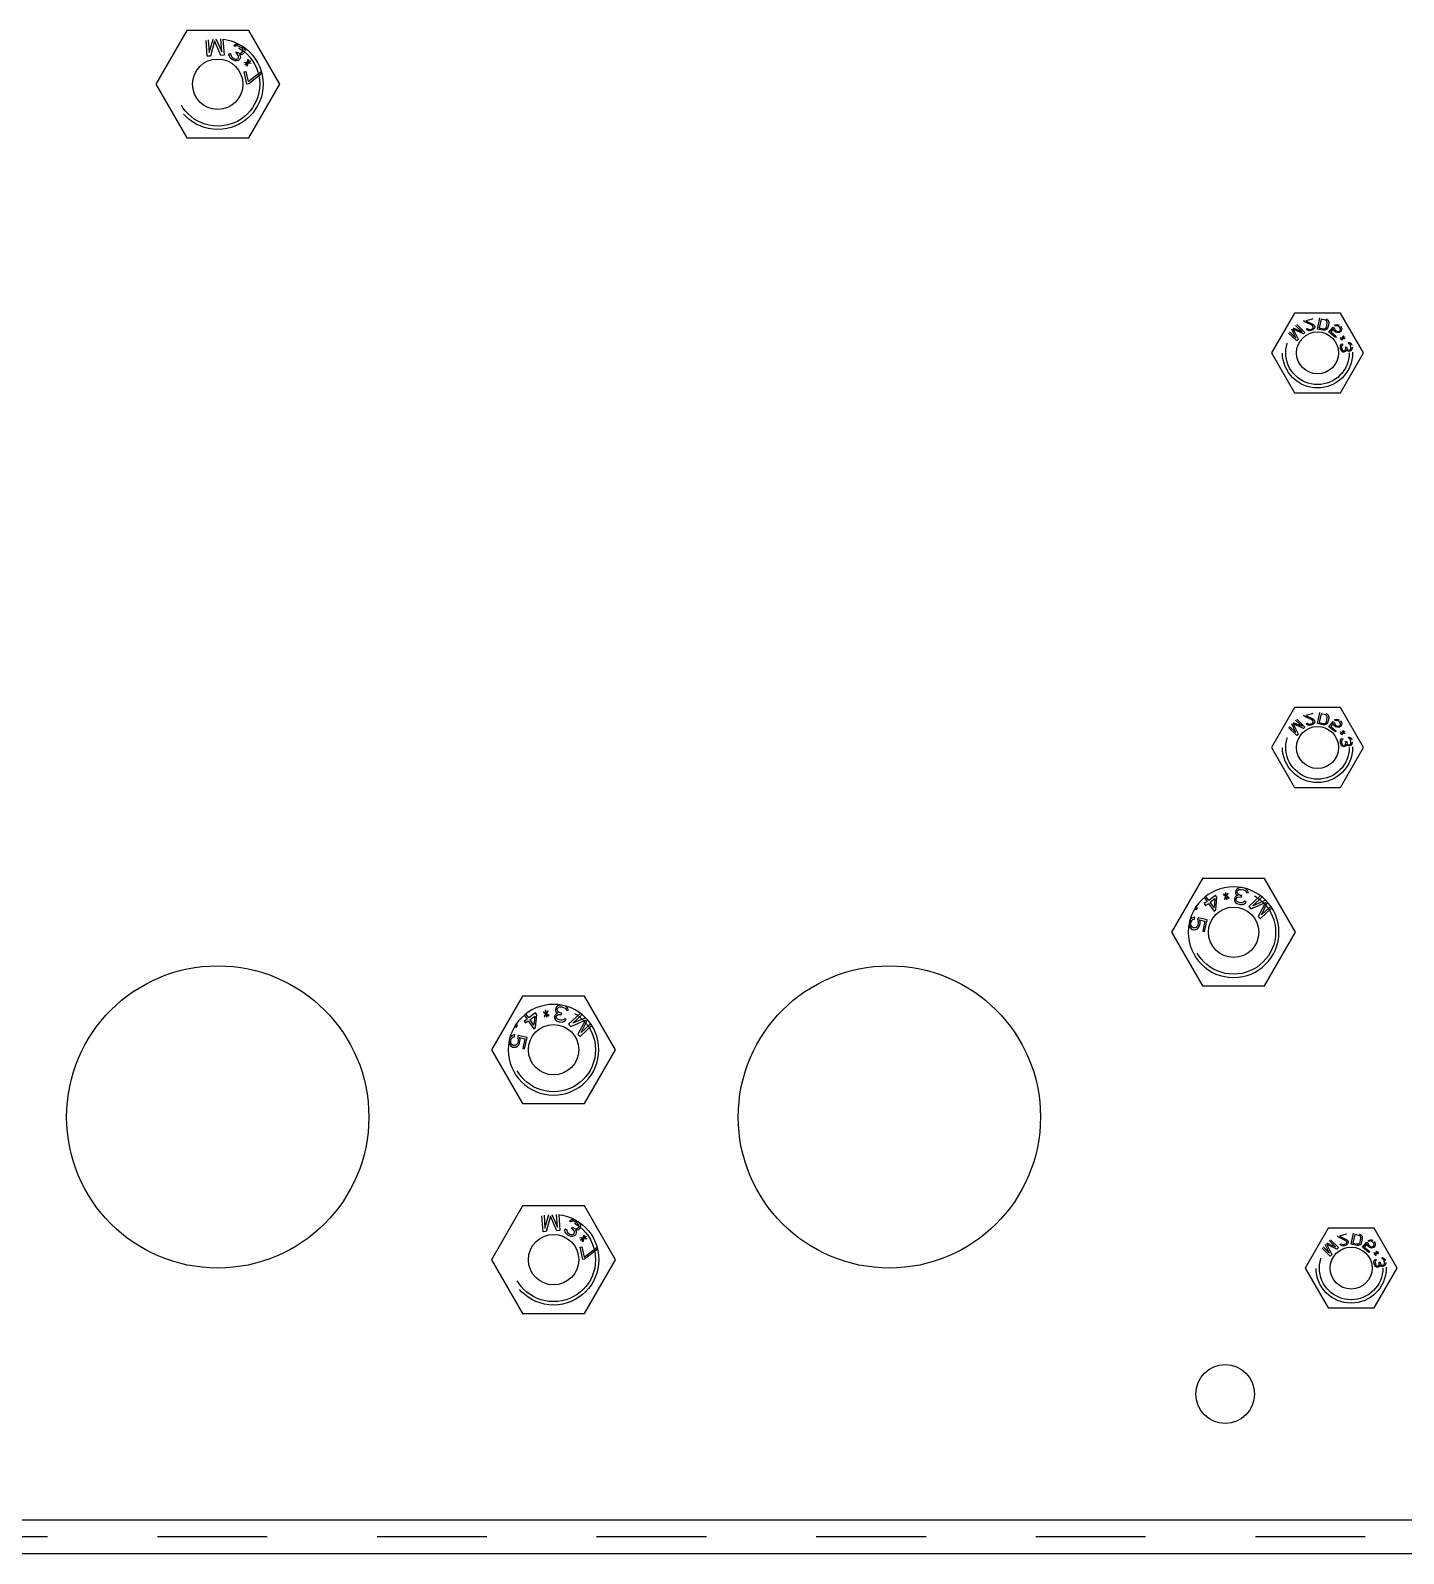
# Model space of a CAD drawing. Header units: millimetres. Extents: x 0 to 1189, y 25 to 866.
# Drawn here: x 872.8 to 954.6, y 344.5 to 435.2 of the extents above; entities that cross this region are included whole.
import ezdxf

# ---------------------------------------------------------------- set-up
doc = ezdxf.new("R2010")
doc.units = ezdxf.units.MM
doc.header["$LTSCALE"] = 65.395
doc.linetypes.add('HIDDEN', pattern=[0.2, 0.1, -0.1])
doc.layers.get('0').update_dxf_attribs({"linetype": 'CONTINUOUS'})
doc.layers.add('02___PRT_ALL_AXES', color=7, linetype='CONTINUOUS')
doc.layers.add('DEFAULT_2', color=8, linetype='HIDDEN')

msp = doc.modelspace()

# ---------------------------------------------------------------- linework, layer by layer
at = {"color": 7, "linetype": 'Continuous'}
for p, q in [((882.134, 435.166), (880.286, 431.966)), ((885.829, 435.166), (882.134, 435.166)), ((887.676, 431.966), (885.829, 435.166)), ((880.286, 431.966), (882.134, 428.766)), ((885.829, 428.766), (887.676, 431.966)), ((882.134, 428.766), (885.829, 428.766)), ((948.11, 418.341), (946.739, 415.966)), ((950.852, 418.341), (948.11, 418.341)), ((952.224, 415.966), (950.852, 418.341)), ((946.739, 415.966), (948.11, 413.591)), ((950.852, 413.591), (952.224, 415.966)), ((948.11, 413.591), (950.852, 413.591)), ((948.11, 394.841), (946.739, 392.466)), ((950.852, 394.841), (948.11, 394.841)), ((952.224, 392.466), (950.852, 394.841)), ((946.739, 392.466), (948.11, 390.091)), ((950.852, 390.091), (952.224, 392.466)), ((948.11, 390.091), (950.852, 390.091)), ((943.89, 383.731), (943.874, 383.706)), ((943.874, 383.706), (944.023, 383.607)), ((944.014, 383.649), (943.89, 383.731)), ((944.024, 383.803), (943.983, 383.795)), ((943.983, 383.795), (944.014, 383.649)), ((944.055, 383.658), (944.024, 383.803)), ((944.134, 383.784), (944.055, 383.658)), ((944.064, 383.616), (944.159, 383.767)), ((944.159, 383.767), (944.134, 383.784)), ((944.619, 383.957), (944.601, 383.874)), ((944.601, 383.874), (944.604, 383.786)), ((944.604, 383.786), (944.632, 383.715)), ((944.652, 384.015), (944.619, 383.957)), ((944.632, 383.715), (944.725, 383.652)), ((944.706, 384.069), (944.652, 384.015)), ((944.703, 383.852), (944.721, 383.936)), ((944.727, 383.76), (944.703, 383.852)), ((944.776, 384.098), (944.706, 384.069)), ((944.721, 383.936), (944.75, 383.973)), ((944.779, 383.706), (944.727, 383.76)), ((944.75, 383.973), (944.799, 384.006)), ((944.866, 384.123), (944.776, 384.098)), ((944.897, 383.66), (944.779, 383.706)), ((944.799, 384.006), (944.845, 384.018)), ((944.845, 384.018), (944.951, 384.018)), ((944.946, 384.126), (944.866, 384.123)), ((944.951, 384.018), (945.073, 383.992)), ((945.073, 383.992), (945.171, 383.95)), ((945.193, 384.054), (945.121, 384.09)), ((945.171, 383.95), (945.207, 383.921)), ((945.266, 383.996), (945.193, 384.054)), ((945.207, 383.921), (945.239, 383.871)), ((945.239, 383.871), (945.251, 383.825)), ((945.251, 383.825), (945.353, 383.803)), ((945.318, 383.941), (945.266, 383.996)), ((945.346, 383.87), (945.318, 383.941)), ((945.353, 383.803), (945.346, 383.87)), ((942.18, 382.879), (942.269, 382.822)), ((942.326, 382.91), (942.236, 382.967)), ((942.269, 382.822), (942.326, 382.91)), ((942.733, 383.524), (942.903, 383.289)), ((942.903, 383.289), (942.734, 383.167)), ((942.734, 383.167), (942.809, 383.063)), ((942.809, 383.063), (942.978, 383.186)), ((943.004, 383.362), (942.83, 383.603)), ((942.978, 383.186), (943.315, 382.721)), ((943.409, 383.656), (943.004, 383.362)), ((943.079, 383.259), (943.366, 383.467)), ((943.316, 382.932), (943.079, 383.259)), ((943.315, 382.721), (943.416, 382.794)), ((943.366, 383.467), (943.316, 382.932)), ((943.484, 383.553), (943.409, 383.656)), ((943.416, 382.794), (943.484, 383.553)), ((944.023, 383.607), (943.928, 383.456)), ((943.928, 383.456), (943.953, 383.44)), ((943.953, 383.44), (944.032, 383.566)), ((944.032, 383.566), (944.063, 383.42)), ((944.063, 383.42), (944.104, 383.429)), ((944.213, 383.518), (944.064, 383.616)), ((944.073, 383.574), (944.197, 383.492)), ((944.104, 383.429), (944.073, 383.574)), ((944.197, 383.492), (944.213, 383.518)), ((944.539, 383.474), (944.53, 383.432)), ((944.53, 383.432), (944.533, 383.344)), ((944.533, 383.344), (944.598, 383.244)), ((944.577, 383.553), (944.539, 383.474)), ((944.631, 383.607), (944.577, 383.553)), ((944.598, 383.244), (944.67, 383.185)), ((944.725, 383.652), (944.631, 383.607)), ((944.632, 383.411), (944.641, 383.452)), ((944.66, 383.34), (944.632, 383.411)), ((944.641, 383.452), (944.699, 383.527)), ((944.713, 383.285), (944.66, 383.34)), ((944.67, 383.185), (944.809, 383.135)), ((944.699, 383.527), (944.749, 383.56)), ((944.81, 383.243), (944.713, 383.285)), ((944.749, 383.56), (944.88, 383.576)), ((944.809, 383.135), (944.85, 383.126)), ((944.892, 383.226), (944.81, 383.243)), ((944.85, 383.126), (944.997, 383.117)), ((944.88, 383.576), (944.961, 383.559)), ((944.998, 383.225), (944.892, 383.226)), ((944.979, 383.643), (944.897, 383.66)), ((944.961, 383.559), (944.979, 383.643)), ((944.997, 383.117), (945.087, 383.142)), ((945.068, 383.254), (944.998, 383.225)), ((945.122, 383.308), (945.068, 383.254)), ((945.087, 383.142), (945.186, 383.208)), ((945.224, 383.287), (945.122, 383.308)), ((945.186, 383.208), (945.224, 383.287)), ((946.078, 383.644), (945.381, 382.993)), ((945.381, 382.993), (945.509, 382.856)), ((945.509, 382.856), (946.376, 383.238)), ((946.178, 383.567), (945.622, 383.047)), ((946.395, 383.371), (945.622, 383.047)), ((946.376, 383.238), (945.936, 382.399)), ((946.064, 382.262), (946.761, 382.913)), ((946.134, 382.499), (946.51, 383.248)), ((946.69, 383.019), (946.134, 382.499)), ((941.833, 381.992), (941.831, 381.89)), ((941.831, 381.89), (941.87, 381.774)), ((941.904, 382.215), (941.862, 382.122)), ((941.989, 382.303), (941.904, 382.215)), ((941.937, 381.973), (941.964, 382.095)), ((941.939, 381.887), (941.937, 381.973)), ((941.967, 381.817), (941.939, 381.887)), ((941.964, 382.095), (942.003, 382.172)), ((942.086, 382.345), (941.989, 382.303)), ((942.003, 382.172), (942.058, 382.223)), ((942.058, 382.223), (942.15, 382.245)), ((942.178, 382.367), (942.086, 382.345)), ((942.15, 382.245), (942.178, 382.367)), ((942.352, 381.88), (942.313, 381.803)), ((942.365, 382.325), (942.333, 382.183)), ((942.333, 382.183), (942.377, 382.088)), ((942.379, 382.002), (942.352, 381.88)), ((942.904, 382.204), (942.365, 382.325)), ((942.377, 382.088), (942.379, 382.002)), ((942.412, 381.76), (942.456, 381.857)), ((942.446, 382.2), (942.778, 382.126)), ((942.485, 382.085), (942.446, 382.2)), ((942.456, 381.857), (942.483, 381.978)), ((942.483, 381.978), (942.485, 382.085)), ((942.778, 382.126), (942.646, 381.536)), ((942.749, 381.513), (942.904, 382.204)), ((945.936, 382.399), (946.064, 382.262)), ((941.87, 381.774), (941.94, 381.695)), ((941.94, 381.695), (942.034, 381.631)), ((942.02, 381.762), (941.967, 381.817)), ((942.078, 381.728), (942.02, 381.762)), ((942.034, 381.631), (942.117, 381.612)), ((942.12, 381.718), (942.078, 381.728)), ((942.117, 381.612), (942.23, 381.629)), ((942.186, 381.725), (942.12, 381.718)), ((942.258, 381.751), (942.186, 381.725)), ((942.23, 381.629), (942.327, 381.672)), ((942.313, 381.803), (942.258, 381.751)), ((942.327, 381.672), (942.412, 381.76)), ((942.646, 381.536), (942.749, 381.513)), ((902.233, 376.524), (902.403, 376.289)), ((902.504, 376.362), (902.33, 376.603)), ((902.909, 376.656), (902.504, 376.362)), ((902.579, 376.259), (902.866, 376.467)), ((902.866, 376.467), (902.816, 375.932)), ((902.984, 376.553), (902.909, 376.656)), ((902.916, 375.794), (902.984, 376.553)), ((903.39, 376.731), (903.374, 376.706)), ((903.374, 376.706), (903.523, 376.607)), ((903.514, 376.649), (903.39, 376.731)), ((903.523, 376.607), (903.428, 376.456)), ((903.428, 376.456), (903.453, 376.44)), ((903.453, 376.44), (903.532, 376.566)), ((903.524, 376.803), (903.483, 376.795)), ((903.483, 376.795), (903.514, 376.649)), ((903.555, 376.658), (903.524, 376.803)), ((903.532, 376.566), (903.563, 376.42)), ((903.634, 376.784), (903.555, 376.658)), ((903.563, 376.42), (903.604, 376.429)), ((903.564, 376.616), (903.659, 376.767)), ((903.713, 376.518), (903.564, 376.616)), ((903.573, 376.574), (903.697, 376.492)), ((903.604, 376.429), (903.573, 376.574)), ((903.659, 376.767), (903.634, 376.784)), ((903.697, 376.492), (903.713, 376.518)), ((904.039, 376.474), (904.03, 376.432)), ((904.03, 376.432), (904.033, 376.344)), ((904.077, 376.553), (904.039, 376.474)), ((904.131, 376.607), (904.077, 376.553)), ((904.119, 376.957), (904.101, 376.874)), ((904.101, 376.874), (904.104, 376.786)), ((904.104, 376.786), (904.132, 376.715)), ((904.152, 377.015), (904.119, 376.957)), ((904.225, 376.652), (904.131, 376.607)), ((904.132, 376.715), (904.225, 376.652)), ((904.132, 376.411), (904.141, 376.452)), ((904.16, 376.34), (904.132, 376.411)), ((904.141, 376.452), (904.199, 376.527)), ((904.206, 377.069), (904.152, 377.015)), ((904.199, 376.527), (904.249, 376.56)), ((904.203, 376.852), (904.221, 376.936)), ((904.227, 376.76), (904.203, 376.852)), ((904.276, 377.098), (904.206, 377.069)), ((904.221, 376.936), (904.25, 376.973)), ((904.279, 376.706), (904.227, 376.76)), ((904.249, 376.56), (904.38, 376.576)), ((904.25, 376.973), (904.299, 377.006)), ((904.366, 377.123), (904.276, 377.098)), ((904.397, 376.66), (904.279, 376.706)), ((904.299, 377.006), (904.345, 377.018)), ((904.345, 377.018), (904.451, 377.018)), ((904.446, 377.126), (904.366, 377.123)), ((904.38, 376.576), (904.461, 376.559)), ((904.479, 376.643), (904.397, 376.66)), ((904.451, 377.018), (904.573, 376.992)), ((904.461, 376.559), (904.479, 376.643)), ((904.573, 376.992), (904.671, 376.95)), ((904.693, 377.054), (904.621, 377.09)), ((904.671, 376.95), (904.707, 376.921)), ((904.766, 376.996), (904.693, 377.054)), ((904.707, 376.921), (904.739, 376.871)), ((904.739, 376.871), (904.751, 376.825)), ((904.751, 376.825), (904.853, 376.803)), ((904.818, 376.941), (904.766, 376.996)), ((904.846, 376.87), (904.818, 376.941)), ((904.853, 376.803), (904.846, 376.87)), ((905.578, 376.644), (904.881, 375.993)), ((905.678, 376.567), (905.122, 376.047)), ((901.68, 375.879), (901.769, 375.822)), ((901.826, 375.91), (901.736, 375.967)), ((901.769, 375.822), (901.826, 375.91)), ((902.403, 376.289), (902.234, 376.167)), ((902.234, 376.167), (902.309, 376.063)), ((902.309, 376.063), (902.478, 376.186)), ((902.478, 376.186), (902.815, 375.721)), ((902.816, 375.932), (902.579, 376.259)), ((902.815, 375.721), (902.916, 375.794)), ((904.033, 376.344), (904.098, 376.244)), ((904.098, 376.244), (904.17, 376.185)), ((904.213, 376.285), (904.16, 376.34)), ((904.17, 376.185), (904.309, 376.135)), ((904.31, 376.243), (904.213, 376.285)), ((904.309, 376.135), (904.35, 376.126)), ((904.392, 376.226), (904.31, 376.243)), ((904.35, 376.126), (904.497, 376.117)), ((904.498, 376.225), (904.392, 376.226)), ((904.497, 376.117), (904.587, 376.142)), ((904.568, 376.254), (904.498, 376.225)), ((904.622, 376.308), (904.568, 376.254)), ((904.587, 376.142), (904.686, 376.208)), ((904.724, 376.287), (904.622, 376.308)), ((904.686, 376.208), (904.724, 376.287)), ((904.881, 375.993), (905.009, 375.856)), ((905.009, 375.856), (905.876, 376.238)), ((905.895, 376.371), (905.122, 376.047)), ((905.876, 376.238), (905.436, 375.399)), ((905.564, 375.262), (906.261, 375.913)), ((905.634, 375.499), (906.01, 376.248)), ((906.19, 376.019), (905.634, 375.499)), ((901.333, 374.992), (901.331, 374.89)), ((901.331, 374.89), (901.37, 374.774)), ((901.404, 375.215), (901.362, 375.122)), ((901.37, 374.774), (901.44, 374.695)), ((901.489, 375.303), (901.404, 375.215)), ((901.437, 374.973), (901.464, 375.095)), ((901.439, 374.887), (901.437, 374.973)), ((901.467, 374.817), (901.439, 374.887)), ((901.44, 374.695), (901.534, 374.631)), ((901.464, 375.095), (901.503, 375.172)), ((901.52, 374.762), (901.467, 374.817)), ((901.586, 375.345), (901.489, 375.303)), ((901.503, 375.172), (901.558, 375.223)), ((901.578, 374.728), (901.52, 374.762)), ((901.534, 374.631), (901.617, 374.612)), ((901.558, 375.223), (901.65, 375.245)), ((901.62, 374.718), (901.578, 374.728)), ((901.678, 375.367), (901.586, 375.345)), ((901.617, 374.612), (901.73, 374.629)), ((901.686, 374.725), (901.62, 374.718)), ((901.65, 375.245), (901.678, 375.367)), ((901.758, 374.751), (901.686, 374.725)), ((901.73, 374.629), (901.827, 374.672)), ((901.813, 374.803), (901.758, 374.751)), ((901.852, 374.88), (901.813, 374.803)), ((901.827, 374.672), (901.912, 374.76)), ((901.865, 375.325), (901.833, 375.183)), ((901.833, 375.183), (901.877, 375.088)), ((901.879, 375.002), (901.852, 374.88)), ((902.404, 375.204), (901.865, 375.325)), ((901.877, 375.088), (901.879, 375.002)), ((901.912, 374.76), (901.956, 374.857)), ((901.946, 375.2), (902.278, 375.126)), ((901.985, 375.085), (901.946, 375.2)), ((901.956, 374.857), (901.983, 374.978)), ((901.983, 374.978), (901.985, 375.085)), ((902.278, 375.126), (902.146, 374.536)), ((902.249, 374.513), (902.404, 375.204)), ((905.436, 375.399), (905.564, 375.262)), ((902.146, 374.536), (902.249, 374.513)), ((902.134, 365.166), (900.286, 361.966)), ((905.829, 365.166), (902.134, 365.166)), ((907.676, 361.966), (905.829, 365.166)), ((950.11, 363.841), (948.739, 361.466)), ((952.852, 363.841), (950.11, 363.841)), ((954.224, 361.466), (952.852, 363.841)), ((900.286, 361.966), (902.134, 358.766)), ((905.829, 358.766), (907.676, 361.966)), ((948.739, 361.466), (950.11, 359.091)), ((952.852, 359.091), (954.224, 361.466)), ((902.134, 358.766), (905.829, 358.766)), ((950.11, 359.091), (952.852, 359.091))]:
    msp.add_line(p, q, dxfattribs=at)
at = {"color": 3, "linetype": 'Continuous'}
for p, q in [((869.281, 346.466), (979.481, 346.466)), ((700.481, 344.466), (1112.481, 344.466))]:
    msp.add_line(p, q, dxfattribs=at)
for centre, radius in [((883.981, 431.966), 1.5), ((949.481, 415.966), 1.25), ((949.481, 392.466), 1.25), ((944.481, 381.466), 1.5), ((883.981, 370.466), 9), ((923.981, 370.466), 9), ((903.981, 374.466), 1.5), ((903.981, 361.966), 1.5), ((951.481, 361.466), 1.25), ((943.981, 353.966), 1.75)]:
    msp.add_circle(centre, radius, dxfattribs=at)
at = {"color": 7, "linetype": 'Continuous'}
for centre in [(944.481, 381.466), (903.981, 374.466)]:
    msp.add_arc(centre, 2.7, 0, 180, dxfattribs=at)
at = {"layer": '02___PRT_ALL_AXES', "color": 7, "linetype": 'Continuous'}
for centre, radius in [((883.981, 431.966), 1.5), ((949.481, 415.966), 1.25), ((949.481, 392.466), 1.25), ((944.481, 381.466), 1.5), ((903.981, 374.466), 1.5), ((903.981, 361.966), 1.5), ((951.481, 361.466), 1.25)]:
    msp.add_circle(centre, radius, dxfattribs=at)
for centre in [(944.481, 381.466), (903.981, 374.466)]:
    msp.add_arc(centre, 2.7, 180, 360, dxfattribs=at)
at = {"layer": 'DEFAULT_2', "color": 8, "linetype": 'HIDDEN'}
for p, q in [((883.361, 433.626), (883.293, 434.577)), ((883.416, 434.607), (883.471, 433.848)), ((883.471, 433.848), (883.705, 434.652)), ((883.796, 434.553), (883.548, 433.64)), ((884.172, 433.684), (883.796, 434.553)), ((883.872, 434.664), (884.219, 433.901)), ((884.219, 433.901), (884.165, 434.66)), ((884.291, 434.649), (884.359, 433.698)), ((883.548, 433.64), (883.361, 433.626)), ((884.359, 433.698), (884.172, 433.684)), ((884.648, 433.723), (884.674, 433.806)), ((884.676, 433.607), (884.648, 433.723)), ((884.674, 433.806), (884.764, 433.753)), ((884.725, 433.527), (884.676, 433.607)), ((884.764, 433.753), (884.766, 433.677)), ((884.766, 433.677), (884.798, 433.608)), ((884.798, 433.608), (884.876, 433.536)), ((884.931, 434.273), (884.981, 434.317)), ((885.02, 434.219), (884.931, 434.273)), ((884.981, 434.317), (885.05, 434.35)), ((885.06, 434.245), (885.02, 434.219)), ((885.05, 434.35), (885.125, 434.354)), ((885.052, 433.828), (885.096, 433.901)), ((885.123, 433.785), (885.052, 433.828)), ((885.117, 434.26), (885.06, 434.245)), ((885.096, 433.901), (885.167, 433.858)), ((885.164, 434.257), (885.117, 434.26)), ((885.208, 433.684), (885.123, 433.785)), ((885.125, 434.354), (885.219, 434.348)), ((885.264, 434.221), (885.164, 434.257)), ((885.167, 433.858), (885.285, 433.811)), ((885.222, 433.626), (885.208, 433.684)), ((885.214, 433.531), (885.222, 433.626)), ((885.219, 434.348), (885.295, 434.325)), ((885.371, 434.157), (885.264, 434.221)), ((885.285, 433.811), (885.361, 433.816)), ((885.399, 433.718), (885.288, 433.735)), ((885.288, 433.735), (885.326, 433.638)), ((885.329, 433.561), (885.303, 433.478)), ((885.326, 433.638), (885.329, 433.561)), ((885.361, 433.816), (885.44, 433.867)), ((885.45, 434.085), (885.371, 434.157)), ((885.468, 433.751), (885.399, 433.718)), ((885.44, 433.867), (885.484, 433.94)), ((885.448, 434.233), (885.504, 434.176)), ((885.474, 434.045), (885.45, 434.085)), ((885.529, 433.814), (885.468, 433.751)), ((885.488, 433.987), (885.474, 434.045)), ((885.484, 433.94), (885.488, 433.987)), ((885.504, 434.176), (885.554, 434.097)), ((885.573, 433.886), (885.529, 433.814)), ((885.554, 434.097), (885.586, 434.028)), ((885.588, 433.952), (885.573, 433.886)), ((885.586, 434.028), (885.588, 433.952)), ((884.839, 433.434), (884.725, 433.527)), ((884.875, 433.413), (884.839, 433.434)), ((885.011, 433.356), (884.875, 433.413)), ((884.876, 433.536), (884.948, 433.493)), ((884.948, 433.493), (885.048, 433.458)), ((885.104, 433.349), (885.011, 433.356)), ((885.048, 433.458), (885.123, 433.462)), ((885.22, 433.379), (885.104, 433.349)), ((885.123, 433.462), (885.192, 433.495)), ((885.192, 433.495), (885.214, 433.531)), ((885.281, 433.441), (885.22, 433.379)), ((885.303, 433.478), (885.281, 433.441)), ((885.558, 432.704), (885.662, 432.728)), ((885.722, 431.972), (885.558, 432.704)), ((885.567, 433.259), (885.572, 433.288)), ((885.714, 433.235), (885.567, 433.259)), ((885.572, 433.288), (885.749, 433.259)), ((885.592, 433.149), (885.714, 433.235)), ((885.616, 433.115), (885.592, 433.149)), ((885.738, 433.201), (885.616, 433.115)), ((885.662, 432.728), (885.798, 432.118)), ((885.71, 433.054), (885.738, 433.201)), ((885.74, 433.049), (885.71, 433.054)), ((885.773, 433.225), (885.74, 433.049)), ((885.749, 433.259), (885.781, 433.435)), ((885.949, 433.196), (885.773, 433.225)), ((885.781, 433.435), (885.811, 433.43)), ((885.811, 433.43), (885.783, 433.284)), ((885.783, 433.284), (885.905, 433.369)), ((885.798, 432.118), (886.575, 432.716)), ((885.929, 433.335), (885.807, 433.25)), ((885.807, 433.25), (885.954, 433.225)), ((885.905, 433.369), (885.929, 433.335)), ((885.954, 433.225), (885.949, 433.196)), ((885.826, 431.996), (885.722, 431.972)), ((886.606, 432.598), (885.826, 431.996)), ((947.811, 417.222), (948.194, 416.85)), ((948.194, 416.85), (947.941, 417.379)), ((948.023, 417.464), (948.56, 417.227)), ((948.636, 417.091), (948.035, 417.37)), ((948.035, 417.37), (948.331, 416.778)), ((948.56, 417.227), (948.176, 417.599)), ((948.246, 417.653), (948.728, 417.186)), ((948.68, 417.834), (948.664, 417.89)), ((949.174, 417.587), (948.68, 417.834)), ((949.185, 417.977), (948.792, 417.866)), ((948.792, 417.866), (949.232, 417.65)), ((948.82, 417.394), (948.89, 417.414)), ((948.85, 417.341), (948.82, 417.394)), ((948.922, 417.299), (948.85, 417.341)), ((948.89, 417.414), (948.93, 417.379)), ((948.986, 417.286), (948.922, 417.299)), ((948.93, 417.379), (948.98, 417.362)), ((948.98, 417.362), (949.054, 417.368)), ((949.089, 417.3), (948.986, 417.286)), ((949.054, 417.368), (949.111, 417.383)), ((949.145, 417.316), (949.089, 417.3)), ((949.111, 417.383), (949.177, 417.418)), ((949.225, 417.354), (949.145, 417.316)), ((949.169, 418.033), (949.185, 417.977)), ((949.218, 417.538), (949.174, 417.587)), ((949.177, 417.418), (949.211, 417.458)), ((949.211, 417.458), (949.227, 417.509)), ((949.227, 417.509), (949.218, 417.538)), ((949.273, 417.398), (949.225, 417.354)), ((949.232, 417.65), (949.272, 417.615)), ((949.272, 417.615), (949.303, 417.562)), ((949.313, 417.472), (949.273, 417.398)), ((949.303, 417.562), (949.311, 417.533)), ((949.311, 417.533), (949.313, 417.472)), ((949.481, 417.387), (949.621, 418.052)), ((949.824, 417.315), (949.481, 417.387)), ((949.692, 417.966), (949.585, 417.456)), ((949.585, 417.456), (949.842, 417.402)), ((949.949, 417.912), (949.692, 417.966)), ((949.898, 417.314), (949.824, 417.315)), ((949.842, 417.402), (949.902, 417.405)), ((949.961, 417.332), (949.898, 417.314)), ((949.902, 417.405), (949.951, 417.425)), ((950.003, 417.886), (949.949, 417.912)), ((949.951, 417.425), (949.989, 417.463)), ((950.031, 417.378), (949.961, 417.332)), ((949.972, 417.998), (950.036, 417.97)), ((949.989, 417.463), (950.015, 417.518)), ((950.04, 417.848), (950.003, 417.886)), ((950.015, 417.518), (950.061, 417.737)), ((950.072, 417.43), (950.031, 417.378)), ((950.036, 417.97), (950.087, 417.929)), ((950.059, 417.798), (950.04, 417.848)), ((950.061, 417.737), (950.059, 417.798)), ((950.101, 417.5), (950.072, 417.43)), ((950.087, 417.929), (950.132, 417.859)), ((950.147, 417.719), (950.101, 417.5)), ((950.132, 417.859), (950.148, 417.795)), ((950.148, 417.795), (950.147, 417.719)), ((950.163, 417.206), (950.409, 417.505)), ((950.418, 417.401), (950.267, 417.217)), ((950.409, 417.505), (950.488, 417.44)), ((950.446, 417.32), (950.418, 417.401)), ((950.493, 417.262), (950.446, 417.32)), ((950.488, 417.44), (950.505, 417.368)), ((950.56, 417.206), (950.493, 417.262)), ((950.495, 417.608), (950.555, 417.635)), ((950.562, 417.552), (950.495, 417.608)), ((950.505, 417.368), (950.54, 417.32)), ((950.54, 417.32), (950.608, 417.264)), ((950.555, 417.635), (950.627, 417.654)), ((950.622, 417.58), (950.562, 417.552)), ((950.608, 417.264), (950.662, 417.238)), ((950.675, 417.575), (950.622, 417.58)), ((950.627, 417.654), (950.711, 417.642)), ((950.662, 417.238), (950.715, 417.233)), ((950.73, 417.549), (950.675, 417.575)), ((950.711, 417.642), (950.775, 417.608)), ((950.715, 417.233), (950.766, 417.249)), ((950.797, 417.494), (950.73, 417.549)), ((950.766, 417.249), (950.805, 417.274)), ((950.833, 417.445), (950.797, 417.494)), ((950.805, 417.274), (950.824, 417.297)), ((950.824, 417.297), (950.842, 417.341)), ((950.847, 417.394), (950.833, 417.445)), ((950.842, 417.341), (950.847, 417.394)), ((950.846, 417.549), (950.891, 417.493)), ((950.89, 417.263), (950.852, 417.217)), ((950.915, 417.339), (950.89, 417.263)), ((950.891, 417.493), (950.919, 417.412)), ((950.919, 417.412), (950.915, 417.339)), ((948.24, 416.683), (947.759, 417.15)), ((948.331, 416.778), (948.24, 416.683)), ((948.728, 417.186), (948.636, 417.091)), ((950.545, 416.89), (950.163, 417.206)), ((950.267, 417.217), (950.593, 416.948)), ((950.593, 416.948), (950.545, 416.89)), ((950.626, 417.171), (950.56, 417.206)), ((950.711, 417.16), (950.626, 417.171)), ((950.782, 417.178), (950.711, 417.16)), ((950.852, 417.217), (950.782, 417.178)), ((950.839, 416.871), (950.844, 416.891)), ((950.94, 416.846), (950.839, 416.871)), ((950.839, 416.345), (950.857, 416.408)), ((950.844, 416.242), (950.839, 416.345)), ((950.844, 416.891), (950.965, 416.861)), ((950.85, 416.793), (950.94, 416.846)), ((950.864, 416.768), (950.85, 416.793)), ((950.857, 416.408), (950.905, 416.476)), ((950.954, 416.82), (950.864, 416.768)), ((950.905, 416.476), (950.961, 416.502)), ((950.915, 416.344), (950.914, 416.27)), ((950.936, 416.393), (950.915, 416.344)), ((950.927, 416.72), (950.954, 416.82)), ((950.947, 416.715), (950.927, 416.72)), ((950.975, 416.43), (950.936, 416.393)), ((950.98, 416.835), (950.947, 416.715)), ((950.961, 416.502), (950.975, 416.43)), ((950.965, 416.861), (950.998, 416.981)), ((951.101, 416.805), (950.98, 416.835)), ((951.019, 416.976), (950.991, 416.876)), ((950.991, 416.876), (951.081, 416.928)), ((950.998, 416.981), (951.019, 416.976)), ((951.096, 416.903), (951.006, 416.85)), ((951.006, 416.85), (951.107, 416.825)), ((951.081, 416.928), (951.096, 416.903)), ((951.107, 416.825), (951.101, 416.805)), ((951.148, 416.315), (951.207, 416.326)), ((951.159, 416.257), (951.148, 416.315)), ((951.207, 416.326), (951.218, 416.269)), ((951.324, 416.586), (951.37, 416.58)), ((951.338, 416.514), (951.324, 416.586)), ((951.37, 416.505), (951.338, 416.514)), ((951.37, 416.58), (951.42, 416.56)), ((951.404, 416.482), (951.37, 416.505)), ((951.424, 416.457), (951.404, 416.482)), ((951.42, 416.56), (951.457, 416.522)), ((951.453, 416.388), (951.424, 416.457)), ((951.469, 416.302), (951.453, 416.388)), ((951.457, 416.522), (951.497, 416.471)), ((951.497, 416.471), (951.521, 416.419)), ((950.849, 416.213), (950.844, 416.242)), ((950.883, 416.116), (950.849, 416.213)), ((950.923, 416.064), (950.883, 416.116)), ((950.914, 416.27), (950.925, 416.213)), ((950.993, 416.018), (950.923, 416.064)), ((950.925, 416.213), (950.953, 416.144)), ((950.953, 416.144), (950.991, 416.106)), ((950.991, 416.106), (951.04, 416.086)), ((951.054, 416.015), (950.993, 416.018)), ((951.04, 416.086), (951.069, 416.092)), ((951.083, 416.02), (951.054, 416.015)), ((951.069, 416.092), (951.123, 416.132)), ((951.139, 416.046), (951.083, 416.02)), ((951.123, 416.132), (951.146, 416.166)), ((951.177, 416.083), (951.139, 416.046)), ((951.146, 416.166), (951.159, 416.257)), ((951.21, 416.148), (951.177, 416.083)), ((951.253, 416.082), (951.21, 416.148)), ((951.218, 416.269), (951.249, 416.185)), ((951.249, 416.185), (951.286, 416.148)), ((951.303, 416.062), (951.253, 416.082)), ((951.286, 416.148), (951.35, 416.131)), ((951.364, 416.059), (951.303, 416.062)), ((951.35, 416.131), (951.409, 416.142)), ((951.422, 416.07), (951.364, 416.059)), ((951.409, 416.142), (951.435, 416.162)), ((951.464, 416.093), (951.422, 416.07)), ((951.435, 416.162), (951.459, 416.196)), ((951.459, 416.196), (951.468, 416.227)), ((951.502, 416.13), (951.464, 416.093)), ((951.468, 416.227), (951.469, 416.302)), ((951.523, 416.178), (951.502, 416.13)), ((951.541, 416.241), (951.523, 416.178)), ((951.545, 416.298), (951.541, 416.241)), ((949.481, 393.887), (949.621, 394.552)), ((948.24, 393.183), (947.759, 393.65)), ((947.811, 393.722), (948.194, 393.35)), ((948.194, 393.35), (947.941, 393.879)), ((948.023, 393.964), (948.56, 393.727)), ((948.636, 393.591), (948.035, 393.87)), ((948.035, 393.87), (948.331, 393.278)), ((948.56, 393.727), (948.176, 394.099)), ((948.246, 394.153), (948.728, 393.686)), ((948.728, 393.686), (948.636, 393.591)), ((948.68, 394.334), (948.664, 394.39)), ((949.174, 394.087), (948.68, 394.334)), ((949.185, 394.477), (948.792, 394.366)), ((948.792, 394.366), (949.232, 394.15)), ((948.82, 393.894), (948.89, 393.914)), ((948.85, 393.841), (948.82, 393.894)), ((948.922, 393.799), (948.85, 393.841)), ((948.89, 393.914), (948.93, 393.879)), ((948.986, 393.786), (948.922, 393.799)), ((948.93, 393.879), (948.98, 393.862)), ((948.98, 393.862), (949.054, 393.868)), ((949.089, 393.8), (948.986, 393.786)), ((949.054, 393.868), (949.111, 393.883)), ((949.145, 393.816), (949.089, 393.8)), ((949.111, 393.883), (949.177, 393.918)), ((949.225, 393.854), (949.145, 393.816)), ((949.169, 394.533), (949.185, 394.477)), ((949.218, 394.038), (949.174, 394.087)), ((949.177, 393.918), (949.211, 393.958)), ((949.211, 393.958), (949.227, 394.009)), ((949.227, 394.009), (949.218, 394.038)), ((949.273, 393.898), (949.225, 393.854)), ((949.232, 394.15), (949.272, 394.115)), ((949.272, 394.115), (949.303, 394.062)), ((949.313, 393.972), (949.273, 393.898)), ((949.303, 394.062), (949.311, 394.033)), ((949.311, 394.033), (949.313, 393.972)), ((949.824, 393.815), (949.481, 393.887)), ((949.692, 394.466), (949.585, 393.956)), ((949.585, 393.956), (949.842, 393.902)), ((949.949, 394.412), (949.692, 394.466)), ((949.898, 393.814), (949.824, 393.815)), ((949.842, 393.902), (949.902, 393.905)), ((949.961, 393.832), (949.898, 393.814)), ((949.902, 393.905), (949.951, 393.925)), ((950.003, 394.386), (949.949, 394.412)), ((949.951, 393.925), (949.989, 393.963)), ((950.031, 393.878), (949.961, 393.832)), ((949.972, 394.498), (950.036, 394.47)), ((949.989, 393.963), (950.015, 394.018)), ((950.04, 394.348), (950.003, 394.386)), ((950.015, 394.018), (950.061, 394.237)), ((950.072, 393.93), (950.031, 393.878)), ((950.036, 394.47), (950.087, 394.429)), ((950.059, 394.298), (950.04, 394.348)), ((950.061, 394.237), (950.059, 394.298)), ((950.101, 394), (950.072, 393.93)), ((950.087, 394.429), (950.132, 394.359)), ((950.147, 394.219), (950.101, 394)), ((950.132, 394.359), (950.148, 394.295)), ((950.148, 394.295), (950.147, 394.219)), ((950.163, 393.706), (950.409, 394.005)), ((950.545, 393.39), (950.163, 393.706)), ((950.418, 393.901), (950.267, 393.717)), ((950.267, 393.717), (950.593, 393.448)), ((950.409, 394.005), (950.488, 393.94)), ((950.446, 393.82), (950.418, 393.901)), ((950.493, 393.762), (950.446, 393.82)), ((950.488, 393.94), (950.505, 393.868)), ((950.56, 393.706), (950.493, 393.762)), ((950.495, 394.108), (950.555, 394.135)), ((950.562, 394.052), (950.495, 394.108)), ((950.505, 393.868), (950.54, 393.82)), ((950.54, 393.82), (950.608, 393.764)), ((950.555, 394.135), (950.627, 394.154)), ((950.626, 393.671), (950.56, 393.706)), ((950.622, 394.08), (950.562, 394.052)), ((950.608, 393.764), (950.662, 393.738)), ((950.675, 394.075), (950.622, 394.08)), ((950.711, 393.66), (950.626, 393.671)), ((950.627, 394.154), (950.711, 394.142)), ((950.662, 393.738), (950.715, 393.733)), ((950.73, 394.049), (950.675, 394.075)), ((950.711, 394.142), (950.775, 394.108)), ((950.782, 393.678), (950.711, 393.66)), ((950.715, 393.733), (950.766, 393.749)), ((950.797, 393.994), (950.73, 394.049)), ((950.766, 393.749), (950.805, 393.774)), ((950.852, 393.717), (950.782, 393.678)), ((950.833, 393.945), (950.797, 393.994)), ((950.805, 393.774), (950.824, 393.797)), ((950.824, 393.797), (950.842, 393.841)), ((950.847, 393.894), (950.833, 393.945)), ((950.842, 393.841), (950.847, 393.894)), ((950.846, 394.049), (950.891, 393.993)), ((950.89, 393.763), (950.852, 393.717)), ((950.915, 393.839), (950.89, 393.763)), ((950.891, 393.993), (950.919, 393.912)), ((950.919, 393.912), (950.915, 393.839)), ((948.331, 393.278), (948.24, 393.183)), ((950.593, 393.448), (950.545, 393.39)), ((950.839, 393.371), (950.844, 393.391)), ((950.94, 393.346), (950.839, 393.371)), ((950.839, 392.845), (950.857, 392.908)), ((950.844, 392.742), (950.839, 392.845)), ((950.844, 393.391), (950.965, 393.361)), ((950.849, 392.713), (950.844, 392.742)), ((950.85, 393.293), (950.94, 393.346)), ((950.864, 393.268), (950.85, 393.293)), ((950.857, 392.908), (950.905, 392.976)), ((950.954, 393.32), (950.864, 393.268)), ((950.905, 392.976), (950.961, 393.002)), ((950.915, 392.844), (950.914, 392.77)), ((950.914, 392.77), (950.925, 392.713)), ((950.936, 392.893), (950.915, 392.844)), ((950.927, 393.22), (950.954, 393.32)), ((950.947, 393.215), (950.927, 393.22)), ((950.975, 392.93), (950.936, 392.893)), ((950.98, 393.335), (950.947, 393.215)), ((950.961, 393.002), (950.975, 392.93)), ((950.965, 393.361), (950.998, 393.481)), ((951.101, 393.305), (950.98, 393.335)), ((951.019, 393.476), (950.991, 393.376)), ((950.991, 393.376), (951.081, 393.428)), ((950.998, 393.481), (951.019, 393.476)), ((951.096, 393.403), (951.006, 393.35)), ((951.006, 393.35), (951.107, 393.325)), ((951.081, 393.428), (951.096, 393.403)), ((951.107, 393.325), (951.101, 393.305)), ((951.146, 392.666), (951.159, 392.757)), ((951.148, 392.815), (951.207, 392.826)), ((951.159, 392.757), (951.148, 392.815)), ((951.207, 392.826), (951.218, 392.769)), ((951.218, 392.769), (951.249, 392.685)), ((951.324, 393.086), (951.37, 393.08)), ((951.338, 393.014), (951.324, 393.086)), ((951.37, 393.005), (951.338, 393.014)), ((951.37, 393.08), (951.42, 393.06)), ((951.404, 392.982), (951.37, 393.005)), ((951.424, 392.957), (951.404, 392.982)), ((951.42, 393.06), (951.457, 393.022)), ((951.453, 392.888), (951.424, 392.957)), ((951.469, 392.802), (951.453, 392.888)), ((951.457, 393.022), (951.497, 392.971)), ((951.468, 392.727), (951.469, 392.802)), ((951.497, 392.971), (951.521, 392.919)), ((951.541, 392.741), (951.523, 392.678)), ((951.545, 392.798), (951.541, 392.741)), ((950.883, 392.616), (950.849, 392.713)), ((950.923, 392.564), (950.883, 392.616)), ((950.993, 392.518), (950.923, 392.564)), ((950.925, 392.713), (950.953, 392.644)), ((950.953, 392.644), (950.991, 392.606)), ((950.991, 392.606), (951.04, 392.586)), ((951.054, 392.515), (950.993, 392.518)), ((951.04, 392.586), (951.069, 392.592)), ((951.083, 392.52), (951.054, 392.515)), ((951.069, 392.592), (951.123, 392.632)), ((951.139, 392.546), (951.083, 392.52)), ((951.123, 392.632), (951.146, 392.666)), ((951.177, 392.583), (951.139, 392.546)), ((951.21, 392.648), (951.177, 392.583)), ((951.253, 392.582), (951.21, 392.648)), ((951.249, 392.685), (951.286, 392.648)), ((951.303, 392.562), (951.253, 392.582)), ((951.286, 392.648), (951.35, 392.631)), ((951.364, 392.559), (951.303, 392.562)), ((951.35, 392.631), (951.409, 392.642)), ((951.422, 392.57), (951.364, 392.559)), ((951.409, 392.642), (951.435, 392.662)), ((951.464, 392.593), (951.422, 392.57)), ((951.435, 392.662), (951.459, 392.696)), ((951.459, 392.696), (951.468, 392.727)), ((951.502, 392.63), (951.464, 392.593)), ((951.523, 392.678), (951.502, 392.63)), ((942.634, 384.666), (940.786, 381.466)), ((946.329, 384.666), (942.634, 384.666)), ((948.176, 381.466), (946.329, 384.666)), ((940.786, 381.466), (942.634, 378.266)), ((946.329, 378.266), (948.176, 381.466)), ((942.634, 378.266), (946.329, 378.266)), ((902.134, 377.666), (900.286, 374.466)), ((905.829, 377.666), (902.134, 377.666)), ((907.676, 374.466), (905.829, 377.666)), ((900.286, 374.466), (902.134, 371.266)), ((905.829, 371.266), (907.676, 374.466)), ((902.134, 371.266), (905.829, 371.266)), ((903.471, 363.848), (903.705, 364.652)), ((903.872, 364.664), (904.219, 363.901)), ((904.219, 363.901), (904.165, 364.66)), ((904.291, 364.649), (904.359, 363.698)), ((903.361, 363.626), (903.293, 364.577)), ((903.416, 364.607), (903.471, 363.848)), ((903.796, 364.553), (903.548, 363.64)), ((904.172, 363.684), (903.796, 364.553)), ((904.648, 363.723), (904.674, 363.806)), ((904.676, 363.607), (904.648, 363.723)), ((904.674, 363.806), (904.764, 363.753)), ((904.764, 363.753), (904.766, 363.677)), ((904.931, 364.273), (904.981, 364.317)), ((905.02, 364.219), (904.931, 364.273)), ((904.981, 364.317), (905.05, 364.35)), ((905.06, 364.245), (905.02, 364.219)), ((905.05, 364.35), (905.125, 364.354)), ((905.052, 363.828), (905.096, 363.901)), ((905.123, 363.785), (905.052, 363.828)), ((905.117, 364.26), (905.06, 364.245)), ((905.096, 363.901), (905.167, 363.858)), ((905.164, 364.257), (905.117, 364.26)), ((905.208, 363.684), (905.123, 363.785)), ((905.125, 364.354), (905.219, 364.348)), ((905.264, 364.221), (905.164, 364.257)), ((905.167, 363.858), (905.285, 363.811)), ((905.219, 364.348), (905.295, 364.325)), ((905.371, 364.157), (905.264, 364.221)), ((905.285, 363.811), (905.361, 363.816)), ((905.399, 363.718), (905.288, 363.735)), ((905.288, 363.735), (905.326, 363.638)), ((905.361, 363.816), (905.44, 363.867)), ((905.45, 364.085), (905.371, 364.157)), ((905.468, 363.751), (905.399, 363.718)), ((905.44, 363.867), (905.484, 363.94)), ((905.448, 364.233), (905.504, 364.176)), ((905.474, 364.045), (905.45, 364.085)), ((905.529, 363.814), (905.468, 363.751)), ((905.488, 363.987), (905.474, 364.045)), ((905.484, 363.94), (905.488, 363.987)), ((905.504, 364.176), (905.554, 364.097)), ((905.573, 363.886), (905.529, 363.814)), ((905.554, 364.097), (905.586, 364.028)), ((905.588, 363.952), (905.573, 363.886)), ((905.586, 364.028), (905.588, 363.952)), ((903.548, 363.64), (903.361, 363.626)), ((904.359, 363.698), (904.172, 363.684)), ((904.725, 363.527), (904.676, 363.607)), ((904.839, 363.434), (904.725, 363.527)), ((904.766, 363.677), (904.798, 363.608)), ((904.798, 363.608), (904.876, 363.536)), ((904.875, 363.413), (904.839, 363.434)), ((905.011, 363.356), (904.875, 363.413)), ((904.876, 363.536), (904.948, 363.493)), ((904.948, 363.493), (905.048, 363.458)), ((905.104, 363.349), (905.011, 363.356)), ((905.048, 363.458), (905.123, 363.462)), ((905.22, 363.379), (905.104, 363.349)), ((905.123, 363.462), (905.192, 363.495)), ((905.192, 363.495), (905.214, 363.531)), ((905.222, 363.626), (905.208, 363.684)), ((905.214, 363.531), (905.222, 363.626)), ((905.281, 363.441), (905.22, 363.379)), ((905.303, 363.478), (905.281, 363.441)), ((905.329, 363.561), (905.303, 363.478)), ((905.326, 363.638), (905.329, 363.561)), ((905.567, 363.259), (905.572, 363.288)), ((905.714, 363.235), (905.567, 363.259)), ((905.572, 363.288), (905.749, 363.259)), ((905.592, 363.149), (905.714, 363.235)), ((905.616, 363.115), (905.592, 363.149)), ((905.738, 363.201), (905.616, 363.115)), ((905.71, 363.054), (905.738, 363.201)), ((905.74, 363.049), (905.71, 363.054)), ((905.773, 363.225), (905.74, 363.049)), ((905.749, 363.259), (905.781, 363.435)), ((905.949, 363.196), (905.773, 363.225)), ((905.781, 363.435), (905.811, 363.43)), ((905.811, 363.43), (905.783, 363.284)), ((905.783, 363.284), (905.905, 363.369)), ((905.929, 363.335), (905.807, 363.25)), ((905.807, 363.25), (905.954, 363.225)), ((905.905, 363.369), (905.929, 363.335)), ((905.954, 363.225), (905.949, 363.196)), ((950.194, 362.35), (949.941, 362.879)), ((950.023, 362.964), (950.56, 362.727)), ((950.636, 362.591), (950.035, 362.87)), ((950.035, 362.87), (950.331, 362.278)), ((950.56, 362.727), (950.176, 363.099)), ((950.246, 363.153), (950.728, 362.686)), ((950.68, 363.334), (950.664, 363.39)), ((951.174, 363.087), (950.68, 363.334)), ((951.185, 363.477), (950.792, 363.366)), ((950.792, 363.366), (951.232, 363.15)), ((950.82, 362.894), (950.89, 362.914)), ((950.85, 362.841), (950.82, 362.894)), ((950.922, 362.799), (950.85, 362.841)), ((950.89, 362.914), (950.93, 362.879)), ((950.93, 362.879), (950.98, 362.862)), ((950.98, 362.862), (951.054, 362.868)), ((951.054, 362.868), (951.111, 362.883)), ((951.145, 362.816), (951.089, 362.8)), ((951.111, 362.883), (951.177, 362.918)), ((951.225, 362.854), (951.145, 362.816)), ((951.169, 363.533), (951.185, 363.477)), ((951.218, 363.038), (951.174, 363.087)), ((951.177, 362.918), (951.211, 362.958)), ((951.211, 362.958), (951.227, 363.009)), ((951.227, 363.009), (951.218, 363.038)), ((951.273, 362.898), (951.225, 362.854)), ((951.232, 363.15), (951.272, 363.115)), ((951.272, 363.115), (951.303, 363.062)), ((951.313, 362.972), (951.273, 362.898)), ((951.303, 363.062), (951.311, 363.033)), ((951.311, 363.033), (951.313, 362.972)), ((951.481, 362.887), (951.621, 363.552)), ((951.824, 362.815), (951.481, 362.887)), ((951.692, 363.466), (951.585, 362.956)), ((951.585, 362.956), (951.842, 362.902)), ((951.949, 363.412), (951.692, 363.466)), ((951.898, 362.814), (951.824, 362.815)), ((951.842, 362.902), (951.902, 362.905)), ((951.961, 362.832), (951.898, 362.814)), ((951.902, 362.905), (951.951, 362.925)), ((952.003, 363.386), (951.949, 363.412)), ((951.951, 362.925), (951.989, 362.963)), ((952.031, 362.878), (951.961, 362.832)), ((951.972, 363.498), (952.036, 363.47)), ((951.989, 362.963), (952.015, 363.018)), ((952.04, 363.348), (952.003, 363.386)), ((952.015, 363.018), (952.061, 363.237)), ((952.072, 362.93), (952.031, 362.878)), ((952.036, 363.47), (952.087, 363.429)), ((952.059, 363.298), (952.04, 363.348)), ((952.061, 363.237), (952.059, 363.298)), ((952.101, 363), (952.072, 362.93)), ((952.087, 363.429), (952.132, 363.359)), ((952.147, 363.219), (952.101, 363)), ((952.132, 363.359), (952.148, 363.295)), ((952.148, 363.295), (952.147, 363.219)), ((952.163, 362.706), (952.409, 363.005)), ((952.418, 362.901), (952.267, 362.717)), ((952.409, 363.005), (952.488, 362.94)), ((952.446, 362.82), (952.418, 362.901)), ((952.493, 362.762), (952.446, 362.82)), ((952.488, 362.94), (952.505, 362.868)), ((952.495, 363.108), (952.555, 363.135)), ((952.562, 363.052), (952.495, 363.108)), ((952.505, 362.868), (952.54, 362.82)), ((952.54, 362.82), (952.608, 362.764)), ((952.555, 363.135), (952.627, 363.154)), ((952.622, 363.08), (952.562, 363.052)), ((952.675, 363.075), (952.622, 363.08)), ((952.627, 363.154), (952.711, 363.142)), ((952.73, 363.049), (952.675, 363.075)), ((952.711, 363.142), (952.775, 363.108)), ((952.797, 362.994), (952.73, 363.049)), ((952.833, 362.945), (952.797, 362.994)), ((952.824, 362.797), (952.842, 362.841)), ((952.847, 362.894), (952.833, 362.945)), ((952.842, 362.841), (952.847, 362.894)), ((952.846, 363.049), (952.891, 362.993)), ((952.915, 362.839), (952.89, 362.763)), ((952.891, 362.993), (952.919, 362.912)), ((952.919, 362.912), (952.915, 362.839)), ((905.558, 362.704), (905.662, 362.728)), ((905.722, 361.972), (905.558, 362.704)), ((905.662, 362.728), (905.798, 362.118)), ((905.826, 361.996), (905.722, 361.972)), ((905.798, 362.118), (906.575, 362.716)), ((906.606, 362.598), (905.826, 361.996)), ((950.24, 362.183), (949.759, 362.65)), ((949.811, 362.722), (950.194, 362.35)), ((950.331, 362.278), (950.24, 362.183)), ((950.728, 362.686), (950.636, 362.591)), ((950.986, 362.786), (950.922, 362.799)), ((951.089, 362.8), (950.986, 362.786)), ((952.545, 362.39), (952.163, 362.706)), ((952.267, 362.717), (952.593, 362.448)), ((952.56, 362.706), (952.493, 362.762)), ((952.593, 362.448), (952.545, 362.39)), ((952.626, 362.671), (952.56, 362.706)), ((952.608, 362.764), (952.662, 362.738)), ((952.711, 362.66), (952.626, 362.671)), ((952.662, 362.738), (952.715, 362.733)), ((952.782, 362.678), (952.711, 362.66)), ((952.715, 362.733), (952.766, 362.749)), ((952.766, 362.749), (952.805, 362.774)), ((952.852, 362.717), (952.782, 362.678)), ((952.805, 362.774), (952.824, 362.797)), ((952.839, 362.371), (952.844, 362.391)), ((952.94, 362.346), (952.839, 362.371)), ((952.839, 361.845), (952.857, 361.908)), ((952.844, 362.391), (952.965, 362.361)), ((952.85, 362.293), (952.94, 362.346)), ((952.864, 362.268), (952.85, 362.293)), ((952.89, 362.763), (952.852, 362.717)), ((952.857, 361.908), (952.905, 361.976)), ((952.954, 362.32), (952.864, 362.268)), ((952.905, 361.976), (952.961, 362.002)), ((952.927, 362.22), (952.954, 362.32)), ((952.947, 362.215), (952.927, 362.22)), ((952.975, 361.93), (952.936, 361.893)), ((952.98, 362.335), (952.947, 362.215)), ((952.961, 362.002), (952.975, 361.93)), ((952.965, 362.361), (952.998, 362.481)), ((953.101, 362.305), (952.98, 362.335)), ((953.019, 362.476), (952.991, 362.376)), ((952.991, 362.376), (953.081, 362.428)), ((952.998, 362.481), (953.019, 362.476)), ((953.096, 362.403), (953.006, 362.35)), ((953.006, 362.35), (953.107, 362.325)), ((953.081, 362.428), (953.096, 362.403)), ((953.107, 362.325), (953.101, 362.305)), ((953.324, 362.086), (953.37, 362.08)), ((953.338, 362.014), (953.324, 362.086)), ((953.37, 362.005), (953.338, 362.014)), ((953.37, 362.08), (953.42, 362.06)), ((953.404, 361.982), (953.37, 362.005)), ((953.424, 361.957), (953.404, 361.982)), ((953.42, 362.06), (953.457, 362.022)), ((953.453, 361.888), (953.424, 361.957)), ((953.457, 362.022), (953.497, 361.971)), ((953.497, 361.971), (953.521, 361.919)), ((952.844, 361.742), (952.839, 361.845)), ((952.849, 361.713), (952.844, 361.742)), ((952.883, 361.616), (952.849, 361.713)), ((952.923, 361.564), (952.883, 361.616)), ((952.915, 361.844), (952.914, 361.77)), ((952.914, 361.77), (952.925, 361.713)), ((952.936, 361.893), (952.915, 361.844)), ((952.993, 361.518), (952.923, 361.564)), ((952.925, 361.713), (952.953, 361.644)), ((952.953, 361.644), (952.991, 361.606)), ((952.991, 361.606), (953.04, 361.586)), ((953.054, 361.515), (952.993, 361.518)), ((953.04, 361.586), (953.069, 361.592)), ((953.083, 361.52), (953.054, 361.515)), ((953.069, 361.592), (953.123, 361.632)), ((953.139, 361.546), (953.083, 361.52)), ((953.123, 361.632), (953.146, 361.666)), ((953.177, 361.583), (953.139, 361.546)), ((953.146, 361.666), (953.159, 361.757)), ((953.148, 361.815), (953.207, 361.826)), ((953.159, 361.757), (953.148, 361.815)), ((953.21, 361.648), (953.177, 361.583)), ((953.207, 361.826), (953.218, 361.769)), ((953.253, 361.582), (953.21, 361.648)), ((953.218, 361.769), (953.249, 361.685)), ((953.249, 361.685), (953.286, 361.648)), ((953.303, 361.562), (953.253, 361.582)), ((953.286, 361.648), (953.35, 361.631)), ((953.364, 361.559), (953.303, 361.562)), ((953.35, 361.631), (953.409, 361.642)), ((953.422, 361.57), (953.364, 361.559)), ((953.409, 361.642), (953.435, 361.662)), ((953.464, 361.593), (953.422, 361.57)), ((953.435, 361.662), (953.459, 361.696)), ((953.469, 361.802), (953.453, 361.888)), ((953.459, 361.696), (953.468, 361.727)), ((953.502, 361.63), (953.464, 361.593)), ((953.468, 361.727), (953.469, 361.802)), ((953.523, 361.678), (953.502, 361.63)), ((953.541, 361.741), (953.523, 361.678)), ((953.545, 361.798), (953.541, 361.741)), ((978.481, 345.466), (870.281, 345.466))]:
    msp.add_line(p, q, dxfattribs=at)
for centre, radius in [((883.981, 431.966), 2.7), ((883.981, 431.966), 2.5), ((949.481, 415.966), 2.09), ((949.481, 415.966), 1.89), ((949.481, 392.466), 2.09), ((949.481, 392.466), 1.89), ((944.481, 381.466), 2.5), ((903.981, 374.466), 2.5), ((903.981, 361.966), 2.7), ((903.981, 361.966), 2.5), ((951.481, 361.466), 2.09), ((951.481, 361.466), 1.89)]:
    msp.add_circle(centre, radius, dxfattribs=at)

doc.saveas('drawing.dxf')
